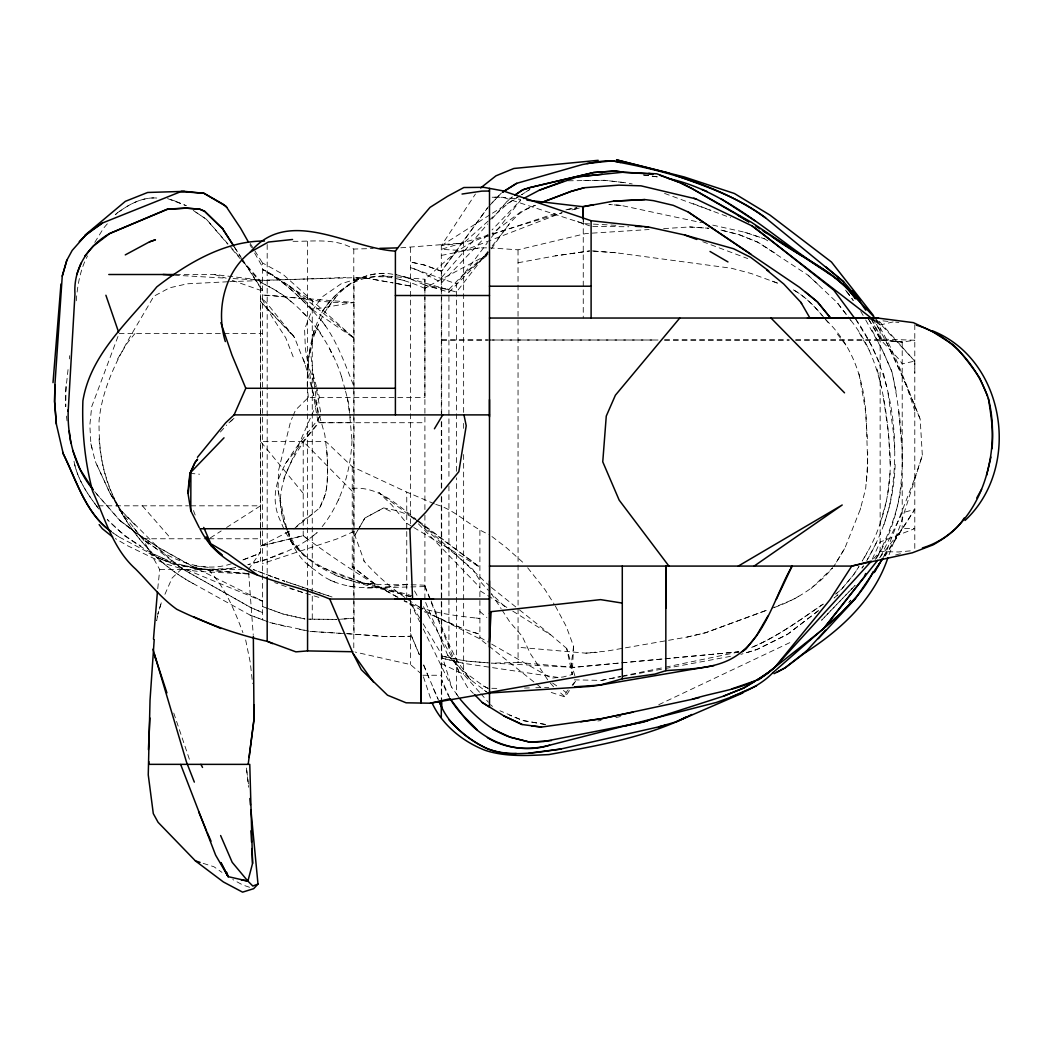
<?xml version="1.0" encoding="UTF-8"?>
<svg xmlns="http://www.w3.org/2000/svg" width="1052" height="1052" viewBox="0 0 1052 1052"><rect width="100%" height="100%" fill="white"/><g stroke="black" fill="none" stroke-linecap="round" stroke-linejoin="round"><path stroke-width="0.75" stroke-dasharray="5 3.75" d="M267.182 621.482L250.1 615.104L193.173 583.558C159.615 565.595 132.486 536.27 116.167 501.975C102.478 477.411 98.664 448.56 99.059 420.826C103.477 374.63 131.592 335.535 153.737 296.309L169.504 287.84L187.269 283.803L228.047 281.752M615.867 225.299L583.255 223.589L583.255 220.552L583.255 318.033M826.004 319.953C853.343 346.213 864.271 380.798 866.204 417.92L867.676 462.841L865.691 488.522L860.299 509.352L844.887 548.105L833.697 566.647L844.887 548.105M895.147 464.471C894.318 497.846 884.43 530.826 867.4 559.519M424.903 286.67L424.903 288.761M287.157 530.418L283.593 521.266L278.057 490.219L278.491 470.783L290.536 421.707L292.417 417.328M850.884 320.479C880.3 356.93 886.218 404.468 889.847 449.559C892.556 488.509 883.101 527.999 862.206 561.084L867.663 551.472M351.986 440.617C350.697 471.125 341.243 502.698 322.057 526.776M555.364 606.031L566.252 626.453L573.577 646.283L572.235 674.516L563.188 676.975L551.327 678.172L489.706 642.996M66.013 386.347L65.75 406.651L65.553 392.475L68.327 366.977M307.565 374.696L309.249 353.814M866.388 481.632L867.584 469.6L867.69 451.965M157.747 588.699L159.72 569.579L142.651 538.769L116.338 505.815M901.498 483.973C898.71 510.154 888.427 534.981 876.526 558.217C911.453 501.935 904.641 433.398 891.964 371.737L882.128 349.514L863.929 316.784M392.896 274.309C364.61 268.76 338.744 287.827 323.411 309.906L322.57 311.011C310.222 333.997 306.816 360.797 307.302 386.584M887.625 494.966L890.018 473.334M69.3 358.903L69.695 355.681M76.27 300.793C77.453 285.368 80.149 269.707 87.526 255.938M573.577 646.283L571.091 665.969L572.235 674.516L566.686 648.453L574.852 675.7M313.785 330.63L310.524 352.065L318.993 422.72C294.481 450.979 267.326 491.613 287.433 529.643M568.106 689.967L566.081 692.4L565.161 696.989L548.631 691.585M886.376 501.252L879.262 526.197M309.249 353.801C316.363 316.784 342.689 272.152 385.466 273.467M860.286 509.352L860.668 507.932M884.022 524.698L889.44 506.341C901.945 442.511 893.227 370.62 854.211 317.033M875.764 319.769L888.572 343.215L897.803 363.216L920.171 419.038L922.341 455.371L900.025 525.947L888.493 556.192M914.859 478.055L922.341 455.371M883.075 557.639L885.574 553.405L914.793 478.265M117.969 336.469L91.695 406.716L89.841 425.166L90.88 443.734L95.324 461.578L109.947 493.191L125.648 519.675M314.18 334.628L318.401 324.41M886.507 551.077L883.286 557.218M338.349 500.226L339.231 498.122M293.889 528.946L319.506 508.037L326.37 491.876L327.553 473.965L327.211 455.24L324.858 434.976L305.396 365.202L294.507 337.468L266.84 303.239L260.515 296.888M319.506 508.037C330.42 489.693 327.514 467.785 326.646 447.402M293.048 415.869L295.546 410.043L308.354 397.419L424.903 397.419L424.903 285.092L405.309 276.821L395.881 274.638L456.476 292.114L488.22 251.086M419.524 607.135C399.208 594.564 380.311 579.468 364.413 561.597L354.879 535.337L364.873 518.044L383.546 507.945C395.67 510.036 408.82 513.284 418.236 521.634M164.927 594.301L172.094 578.021L181.023 569.579M283.685 478.844L310.984 416.658M311.642 415.185L319.44 397.419L316.823 387.978M321.794 312.733L323.424 309.906C333.773 294.639 348.291 282.357 366.49 277.938C386.636 273.993 406.624 280.332 424.877 288.419L424.903 279.267C444.536 262.921 462.696 242.078 488.536 236.108M320.268 416.211C298.544 446.692 260.146 481.527 281.318 522.752C288.182 541.346 302.384 556.113 319.045 566.436C346.831 583.584 380.114 587.253 410.74 596.892M872.266 559.204L880.143 542.03L914.793 528.63L902.208 528.525M354.866 535.323L364.873 518.057L383.546 507.958L392.606 512.337M880.406 556.981L902.208 512.824L914.793 509.392L885.192 555.995M876.29 542.977L866.664 560.926M94.759 242.42L103.609 228.126L108.908 222.025M117.548 359.061L127.253 343.07L134.88 333.602M875.159 559.506L880.143 551.511L880.143 324.95L875.816 320.124M884.456 555.956L914.793 509.365M488.154 221.104L463.643 242.986L441.301 245.695L475.425 194.028M569.408 690.546L565.161 696.989L558.217 690.875M572.814 685.391L576.22 680.249L572.157 685.102M248.404 569.579L260.515 552.09L258.161 554.01L241.473 560.492L258.174 554.01L260.515 552.09M491.35 248.851C503.592 232.268 514.139 211.334 535.35 205.298L520.924 211.754L492.112 233.36M285.25 463.603L318.151 422.72M441.695 413.712L441.695 271.192L487.418 208.112M488.378 206.744L441.301 271.311L424.245 264.986L410.49 262.001L424.245 264.986L441.695 271.219M328.04 307.841L335.575 297.571M456.476 471.283L456.476 283.882L487.523 242.552M491.402 237.384L520.753 200.011L492.047 229.915M492.191 245.944L508.984 224.641M879.498 557.902L902.208 528.577L902.208 342.018L914.793 340.243L880.156 339.046L868.623 319.256M848.727 602.664L850.844 600.166L848.727 602.691M441.695 277.399L487.602 223.971M491.902 219.026L506.827 201.629L512.298 196.895L506.854 201.629M220.407 432.017L226.719 425.021M873.568 558.757L880.143 551.511L898.395 551.984L912.873 550.617M854.96 585.543L821.586 620.246L855.066 585.399M489.469 205.64L501.475 192.924L491.652 203.286M487.576 234.609L441.695 282.725L417.315 269.904L410.49 267.642L456.476 283.895M448.928 289.392L462.315 275.519L488.312 252.572L448.928 292.193L424.903 285.092L448.928 289.353L448.928 479.962M296.217 526.789L303.213 520.306L311.721 514.652M228.955 422.865L234.714 417.683L227.784 423.89M489.377 220.013L507.774 203.601L520.161 195.659M462.315 275.519L488.167 254.637M811.079 588.541L832.658 567.791C816.931 586.95 795.43 600.468 772.023 608.253M835.761 594.025L841.547 589.173L853.777 574.537L859.011 566.476L853.764 574.537L841.547 589.173L835.775 594.038M818.338 610.725L787.304 634.487L757.059 649.452L745.211 653.174M818.324 610.739L787.304 634.474L757.046 649.439L740.858 654.357M313.693 535.297L317.191 532.588C297.624 549.289 272.547 558.191 247.877 564.674L265.604 559.769L282.501 552.747M823.137 604.137C799.862 620.009 776.849 637.275 750.576 647.848C776.863 637.288 799.836 619.97 823.151 604.164M210.321 537.914L221.17 530.971M226.588 527.499L260.501 505.815L189.965 505.815M441.301 245.695L491.087 214.069M492.467 213.201L520.135 195.633M798.678 596.26L793.813 599.219L772.01 608.266M488.023 254.452L424.903 287.998L427.796 286.828L448.928 289.353M397.248 597.141C364.557 578.824 333.274 558.099 303.213 535.744L260.515 546.067L292.43 529.695M658.762 704.708L792.879 641.181M354.037 531.431L337.153 538.874L262.474 563.583M490.942 240.145L463.643 250.652L441.301 249.324L562.189 212.714L492.454 239.567M518.031 262.763L555.417 255.873L589.699 250.941L555.417 255.86M492.56 234.32L558.283 212.412M565.923 209.861L576.549 207.757M579.284 208.033L571.341 210.058L578.495 208.23M895.607 554.969L901.866 553.378M260.515 546.067L303.213 535.718L307.907 539.255M489.246 247.838L518.031 249.811L585.977 233.518L649.084 229.533M893.109 321.912L880.156 324.976L873.712 319.953M687.022 637.091L705.603 632.739L767.46 609.95L705.603 632.725L687.022 637.091L606.938 651.057L585.911 653.16L518.071 647.269M615.972 717.569L620.443 716.53M574.326 679.855L601.415 680.394L620.614 676.423M622.219 676.094L663.825 667.481M665.429 667.152L739.056 651.924M441.301 255.426L479.41 247.864M472.9 249.114L479.396 247.864L487.602 247.838M601.415 680.394L620.601 676.817M622.192 676.528L663.746 668.783M665.351 668.48L732.481 655.975M567.173 209.453L577.088 207.731M231.361 563.793C199.801 574.3 167.15 557.823 142.651 538.769L207.415 538.769M312.26 593.197L312.26 301.003L262.474 269.286C281.831 279.188 299.255 291.956 312.26 309.577L354.024 302.437L262.474 295.086C293.219 295.888 323.056 304.133 354.024 302.437M400.773 247.799L463.643 242.946L463.643 413.541M597.838 720.962L601.047 720.541M233.123 278.57L262.474 280.266L354.037 277.689L367.819 278.359L393.106 282.909L367.832 278.385L353.788 277.715M424.903 509.549L424.903 279.267L382.599 275.782L358.64 278.346L341.164 283.777L322.372 296.782L311.247 311.971L304.593 329.289L305.382 348.87L318.138 422.72L424.903 422.72M287.748 531.944C292.364 547.408 301.24 561.807 315.324 570.237C341.413 593.486 378.957 588.397 410.49 583.781M293.021 241.289C313.43 241.605 335.457 237.818 353.788 249.048L373.223 248.535M665.206 658.736L738.675 651.832M665.193 658.736L738.649 651.819M341.321 619.155L354.037 618.182L338.139 619.391M585.911 653.121L597.207 652.398M663.641 228.613L689.533 226.969L708.824 228.258L689.468 226.93M229.678 281.673L345.963 277.491M518.031 662.431L491.534 663.128L573.774 667.349L663.562 658.894L573.774 667.31L518.071 662.444L518.031 249.811M568.29 180.799L604.65 180.313L626.242 182.838L604.637 180.326L583.544 180.379M367.201 588.002L424.903 586.582M524.488 688.034L529.353 687.916M535.823 687.758L548.75 687.456M492.178 197.237L502.803 197.289L520.503 199.38M175.421 274.506L214.424 274.506L262.474 280.266M119.126 333.602L262.474 333.602M441.695 340.006L490.863 340.006M492.494 340.006L658.052 340.006M664.562 340.006L789.184 340.006M795.667 340.006L882.352 340.006L871.595 319.177M441.695 340.02L487.589 340.02M489.219 340.02L658.052 340.02M664.562 340.02L789.184 340.02M795.667 340.02L882.326 340.02L902.208 342.018L880.879 340.02L899.223 359.534L902.208 363.86L914.793 361.086L914.793 373.026M318.98 422.733L349.948 422.72M98.125 505.815L188.426 505.815M208.953 538.769L260.515 538.769L260.488 282.383L241.434 260.133M159.72 569.579L241.684 569.579M422.917 675.252L441.301 675.252M592.749 226.364L628.807 226.785M309.775 619.168L336.561 619.404L308.197 619.155M494.861 197.171L502.803 197.289L583.255 223.589M491.797 688.297L499.174 688.402M424.903 585.254C394.671 583.321 362.545 588.462 334.339 574.642M352.249 488.43C378.141 485.998 396.985 504.592 415.895 519.004M269.707 622.508L309.972 631.397L345.74 633.58M347.344 633.646L386.636 636.67L410.49 636.276L386.636 636.631L344.188 633.514M249.653 574.09L198.381 571.446L184.495 569.605L163.941 563.293L127.542 545.738L115.378 538.585M174.448 275.177L226.614 278.188M361.546 583.189L377.326 584.136M309.985 631.397L340.901 633.409M615.933 252.756L591.04 250.876L615.933 252.756L731.534 268.273L751.141 273.494L779.085 283.711L770.879 280.608M466.562 661.09L488.417 662.865L466.575 661.103L441.301 656.014L461.197 660.169M880.971 340.02L902.208 342.018M189.925 473.321L199.538 474.228M621.074 205.416L608.911 204.509L621.048 205.39L701.605 222.682M870.293 319.611L876.632 320.242M882.983 320.873L889.321 321.504M895.673 322.136L898.842 322.451M194.659 565.871L209.742 567.501M476.069 618.024L479.896 618.484C454.162 615.538 427.599 612.882 404.31 600.653M643.574 174.974L659.433 177.157M643.522 174.948L659.367 177.144M382.599 275.782L391.765 277.084M558.086 677.435L463.866 663.378L441.301 658.026L463.643 663.312M545.317 724.433L522.949 720.567L499.95 710.771M545.317 724.473L522.976 720.541L509.576 715.215M349.027 586.135L353.788 587.016M299.294 629.32L304.804 630.385M629.267 183.377L632.199 183.955M285.644 626.44L269.891 622.56M712.756 225.128L744.737 232.242L764.594 238.817L768.144 241.066M304.843 618.944L283.12 614.052L262.474 606.557L283.12 614.052L304.856 618.984M421.668 674.187L410.49 664.562L355.3 652.095M399.694 279.477L405.086 280.739M183.364 565.397L205.442 569.342L230.664 568.527L235.556 567.488L230.664 568.514C184.402 574.8 138.838 551.827 107.238 519.438L124.701 535.941L140.955 546.067M302.687 592.486L274.677 582.571M412.818 596.063C370.238 582.913 318.638 578.153 289.642 539.689L303.989 555.022M318.874 597.378L289.944 588.555M472.913 632.199L479.896 634.225C459.224 628.189 439.197 619.339 420.879 608.003M410.859 596.629L362.493 582.584L321.715 567.33M214.424 274.506L226.141 278.188M203.154 863.35L213.924 866.743L221.946 872.358M744.724 232.268L764.567 238.83M249.574 887.283L242.749 884.969L232.794 879.538M274.243 577.548L284.895 581.256L253.177 569.54L272.705 577.009M577.39 221.525L589.58 225.812M232.19 280.332L262.474 291.01L241.618 258.424M664.535 193.397L730.561 217.725M702.762 241.697L747.722 258.582M250.113 615.104L268.26 621.929M330.157 580.257L335.233 582.15M693.215 203.707L710.968 210.361M148.858 553.115C179.327 570.618 215.818 570.513 249.719 573.735L199.564 569.093L181.181 565.582L162.034 559.546L118.744 536.809L112.617 532.628L118.758 536.796M162.021 559.546L262.474 601.1L189.189 564.753L158.155 547.264L136.247 533.035L119.139 519.741L94.233 491.152L120.204 520.753L182.062 568.737L250.718 607.504L262.474 612.58L250.705 607.491L182.062 568.711L164.993 554.457L121.217 510.693L109.947 493.191L95.337 461.539M434.318 503.803L406.756 492.086L406.743 529.853M435.765 504.421C456.147 510.01 470.099 527.026 489.364 534.561M424.258 611.685L464.077 629.149M258.871 599.495L262.474 601.1M303.213 493.335L260.515 441.445L325.791 441.459L352.236 466.693L406.743 492.099M441.301 663.523L463.643 674.332L479.778 692.518M435.581 616.472L479.896 638.893L487.602 645.034M488.391 688.495L483.46 685.957L463.274 671.11L447.665 655.186L424.903 600.705L424.903 514.822M159.47 556.6L168.333 561.097M483.447 685.996L488.286 688.468M421.563 610.292L404.034 600.942M198.17 569.461L158.155 547.25L136.234 533.022L120.204 520.753M312.26 309.577L354.024 338.152L282.883 274.23L262.474 262.921L262.448 619.667M385.966 590.724L398.116 597.352M479.896 637.394L488.299 642.18M193.173 583.544C140.495 554.956 102.662 498.766 99.046 438.526M388.07 591.947L389.095 592.565M317.888 565.739L319.032 566.436M406.756 523.304L412.384 526.684M413.791 527.525L479.896 567.225L417.21 519.99M480.291 590.935L507.274 607.688M512.745 611.094L551.301 635.277L566.686 648.453M774.956 253.032L757.756 242.17L738.977 234.596L719.989 229.823L738.964 234.622L757.756 242.17L808.094 275.216L837.063 302.489L847.333 315.784L837.063 302.489M552.602 683.024L557.994 686.772M563.385 690.52L566.081 692.4M447.665 655.146L470.717 679.868L486.484 691.835M484.433 690.362L488.549 693.321M415.606 519.701L378.865 492.546L391.738 504.986L406.743 523.304M416.908 520.674L479.896 567.238M491.942 536.546L506.13 547.434L524.619 563.925M307.565 564.24L314.324 569.474M490.1 586.451C466.825 565.134 444.299 542.608 419.446 522.673M491.376 587.463L518.149 608.832M519.425 609.844L551.301 635.277M488.891 646.046L535.139 682.932M536.428 683.958L541.556 688.061M289.208 285.644L354.037 338.139M424.666 528.656L472.874 569.382L481.185 582.545L488.352 590.396M479.896 611.501L486.852 617.537M553.589 686.798L548.592 681.038M341.479 376.432C328.434 335.89 299.465 300.28 260.515 282.357L260.515 561.242M291.167 301.858C282.922 293.902 272.692 288.38 262.474 283.369L229.099 245.221M490.534 704.669L492.494 706.444M148.582 544.173L141.954 538.111L133.854 528.012M808.094 275.216L819.35 285.684M302.358 312.299L307 316.665M504.631 606.504L491.429 593.762L501.081 608.582M312.26 310.195C297.085 294.994 281.752 279.372 262.474 269.365C286.144 282.199 304.988 302.042 322.688 321.965C337.219 341.321 345.122 364.387 354.037 386.61M352.236 491.218L303.213 441.459L303.213 529.906M424.903 586.556L459.514 673.596L467.469 687.364L473.321 693.386M293.797 336.035L260.515 301.49L294.494 337.468M411.608 516.782L413.883 519.136M418.433 523.857L479.896 587.503M135.024 525.001L121.217 510.667L109.96 493.178M876.263 319.413L914.74 361.125L879.17 321.189M363.558 560.65L364.413 561.597M467.614 676.37L470.717 679.868L457.094 660.893L448.547 643.456M480.856 693.728L488.391 702.236M228.021 243.998L206.494 219.381L193.016 210.255L206.481 219.355L227.666 244.077M824.15 317.743C815.011 306.908 805.188 296.099 792.511 289.379C804.175 295.678 813.683 305.317 822.112 315.416M142.375 505.815L171.081 538.769M208.401 569.579C225.128 587.279 234.451 610.16 242.92 632.66M231.9 249.008L240.369 258.897M825.176 318.927L829.331 324.055M527.683 567.778L545.002 589.633L554.496 604.663M304.528 556.021L292.548 540.82L288.077 531.05M837.418 334.194L847.583 347.265M848.28 316.994L850.897 320.479M95.522 504.487C85.751 491.573 76.901 477.292 73.969 461.118C77.283 479.62 88.434 495.334 99.519 510.01M547.697 679.802L530.484 653.857L522.16 636.223L509.865 622.061L501.962 609.936M96.495 505.815L98.77 508.984M459.119 697.726L456.476 693.991L456.476 477.845M423.272 629.004L451.676 687.18L457.225 695.043M872.66 318.953C893.201 349.777 905.811 385.111 920.171 419.038M322.688 321.965L326.054 326.87M855.933 319.584L870.964 344.306L879.406 362.677M317.822 328.934L323.043 336.824M234.188 246.628L241.263 257.556M242.144 258.923L262.474 290.352M234.662 247.562L240.737 257.069M250.218 243.459L262.474 262.921M419.761 618.168L410.49 602.835L419.722 621.732M423.141 623.757L441.695 654.436L451.702 687.18M860.733 311.405L863.153 315.416M868.61 319.111L880.971 340.006M876.382 324.318L878.972 328.75M859.182 332.695L869.36 350.408M249.955 244.761L251.52 247.536M254.65 253.072L262.474 266.892M414.527 590.935L417.749 596.655M423.404 606.649L456.476 665.219L459.553 673.635M261.895 298.702L271.876 316.626L285.671 337.666L294.165 359.337M455.398 657.75L457.094 660.893M872.003 330.157L883.259 351.789L891.925 371.737L896.343 392.475M449.638 697.621L441.695 679.829A90.788 90.788 0 0 0 448.783 696.319M886.415 342.11L906.324 385.15L914.793 410.727M870.872 317.783L880.879 340.006M423.68 665.403L437.961 698.87M433.279 688.442L438.46 700.027M329.342 348.146L333.116 356.681M419.288 654.383L410.49 633.514L419.288 654.778M423.693 664.825L429.966 680.618M424.903 585.938L430.505 599.561M431.123 601.073L448.547 643.443M193.463 510.549L195.172 515.046M287.735 531.155L293.679 547.198M309.735 369.686L315.574 386.728M173.751 713.072L190.583 762.792M423.43 676.791L431.544 701.329M303.331 358.877L305.396 365.202M312.917 373.828L316.389 386.4M341.492 376.432L345.135 389.7M345.543 391.173L348.646 403.258L351.999 440.604M286.67 528.262L278.057 490.206M308.368 397.419L307.355 388.096M877.092 369.147L881.668 387.846M90.88 443.72L91.997 448.323M883.456 373.289L886.718 386.926M347.16 397.064L350.29 417.697M245.655 639.958L250.284 662.55L252.559 683.458M859.024 373.815L865.217 408.689L867.413 438.71M316.415 389.858L320.926 413.318M888.019 393.053L893.556 433.503L894.752 453.017M883.483 398.379L888.467 432.78L890.242 465.694M66.46 416.079L67.039 420.853M898.671 411.49L901.617 445.509M248.456 783.99L246.352 767.342L248.509 787.225M248.627 572.827L253.23 634.619M902.064 453.859L902.537 466.444M914.793 324.66L914.793 550.078M479.896 530.51L479.896 638.893M463.643 423.377L463.643 429.15M463.643 454.53L463.643 674.332M448.928 485.892L448.928 648.44M441.695 421.891L441.695 489.404M441.695 497.228L441.695 699.067M441.301 244.945L441.301 413.594M441.301 421.668L441.301 489.837M441.301 496.268L441.301 701.197M410.49 247.549L410.477 525.658M410.49 600.271L410.49 664.562M406.756 531.497L406.743 601.968M354.037 277.689L354.037 633.909M353.788 249.048L353.788 651.74M352.249 466.693L352.249 569.737M312.26 596.247L312.26 619.22M307.565 241.289L307.565 386.176M307.565 387.767L307.565 412.45M307.565 413.909L307.565 589.856M303.213 531.234L303.213 535.757M267.182 244.511L267.182 575.602M157.524 615.933L156.682 620.693L157.524 615.933M161.272 602.822L157.8 614.342L161.272 602.822M863.771 565.647L861.904 568.093L863.797 565.621M117.456 212.754L115.26 214.713C127.042 205.285 141.428 196.842 157.103 198.052C142.362 196.79 128.988 204.522 117.456 212.78M837.865 594.88L834.078 597.983L837.879 594.867M529.813 189.478L521.542 194.778L529.813 189.478M410.477 286.012L394.684 283.185L410.49 286.039M175.211 201.064L167.215 198.447L186.27 205.692L175.211 201.064M332.051 596.997L286.407 581.769L332.011 597.01M375.156 584.162L352.249 566.568L375.156 584.162M848.74 293.929L844.822 289.339L853.277 300.504L848.74 293.929"/><path stroke-width="1.5" d="M583.255 206.928L583.255 219.04L583.255 206.744L613.513 201.142L644.889 199.591L653.463 200.656L673.319 205.364L688.232 212.004L799.415 287.249L817.496 301.963L830.593 318.046L817.496 301.963L805.056 291.614M665.837 608.214L665.837 566.094L665.837 670.676L654.909 674.095L622.284 678.816L599.969 685.102L589.146 686.496L489.496 693.018L430.307 703.209L406.098 702.802L387.517 695.201L361.296 669.703L353.038 653.476L329.736 599.035C285.539 580.139 223.931 577.285 199.959 528.735L409.872 528.735L425.705 512.337L458.856 471.651L466.22 425.744L463.958 414.882M199.236 527.617L190.793 510.72L190.899 472.203L224.01 437.829M489.496 647.19L489.496 580.862M248.18 764.344L253.874 720.226L253.953 704.774M489.496 416.934L489.496 399.576M254.005 719.042L253.348 636.25M72.759 450.414L80.07 469.323L93.26 489.93C75.06 468.114 67.486 439.381 68.183 411.319L74.968 293.902C73.259 268.681 88.092 245.537 109.724 233.505L166.847 209.348L186.217 208.125L199.749 209.177L204.653 211.268L222.498 228.547L233.307 245.261M66.815 260.252L62.252 276.097L54.914 384.677L54.599 401.548L56.335 423.995L63.278 453.899C76.651 480.948 85.777 513.534 111.288 531.681C85.764 513.521 76.651 480.935 63.291 453.872L62.831 452.321M54.914 384.677L54.572 401.535L56.348 423.995M250.915 809.816L257.99 884.061L253.663 888.677L242.591 892.149L223.379 881.957L195.462 860.931L158.089 822.309L153.29 813.591L148.253 774.851L150.028 700.159L154.21 639.603M148.845 761.661L148.726 764.344L249.771 764.37L252.572 863.376L247.891 881.116L252.822 886.034L257.99 884.061M148.424 749.629L149.871 717.951M489.496 641.588L491.087 611.659L600.56 599.627L622.284 603.085M153.474 639.156L157.419 591.895M922.42 547.934C980.254 530.51 1001.925 453.991 988.735 399.97C977.768 365.991 951.31 335.167 916.292 325.147M991.997 448.717C993.732 431.885 990.984 414.988 988.407 398.379M53.008 382.639L60.963 283.974M225.325 341.558C215.805 310.669 224.102 272.652 250.284 252.125C288.642 205.916 348.146 248.075 395.394 251.126L415.724 224.221L430.031 207.375L447.468 196.343L463.853 187.519L483.867 187.348L503.08 190.885L591.106 220.71L648.479 227.008L684.721 235.004L733.599 248.745L750.563 257.28L768.788 270.982M190.793 510.72L187.848 492.375L189.925 473.321M188.019 490.982L188.269 493.388L190.188 473.019L195.001 462.472L197.487 459.329L195.001 462.472L190.188 472.992M249.087 757.479L253.887 720.226M62.252 276.097L66.828 260.252L72.18 250.429L85.896 234.925L93.404 229.073L102.504 222.985L181.062 191.543L203.983 193.292L225.983 206.258L240.566 228.166L248.39 241.999M990.918 457.094L986.579 475.333M76.638 274.769L81.057 263.131M887.941 557.652C874.054 599.193 841.219 629.49 805.332 652.621M197.447 457.291L225.667 422.799L234.096 414.882L245.8 388.293L231.94 355.024L220.854 322.648M864.389 576.391L865.704 573.524M776.258 599.482L792.103 566.094C773.72 597.786 764.988 641.602 729.733 659.657C709.876 669.414 687.364 668.822 665.837 670.676M873.134 571.709C865.349 588.16 852.791 601.797 839.812 614.329L772.996 672.583M863.823 577.43L823.269 629.03L767.868 672.833L757.65 679.631M976.782 497.938L981.555 489.43M767.881 616.091L756.585 635.526L746.118 648.9L742.357 651.648M877.223 567.528L879.498 563.662M881.024 561.084L882.536 558.507M880.563 561.86L874.133 572.551L876.447 568.777M434.423 428.795L442.76 414.882M882.759 558.691L856.815 596.563L840.561 613.632L825.833 626.624M964.211 518.031C956.926 529.958 944.933 538.072 933.045 544.883L912.347 552.8L851.712 566.081L489.496 566.094M877.526 560.44L823.295 629.004M732.008 688.823L759.202 679.421L774.772 667.415L829.87 599.89L851.752 566.094L870.53 561.321M965.026 520.451C1021.834 467.667 1005.765 359.876 932.427 330.815M489.496 613.566L491.087 611.659M679.763 318.046L615.394 395.223L606.268 416.079L602.757 461.828L619.181 500.147L668.914 566.081M774.075 673.674L785.081 667.875L804.714 653.029L825.544 630.161M84.647 256.241L93.339 246.05L109.75 233.491L168.057 209.032L186.217 208.138L199.749 209.19L204.653 211.294L222.708 228.876M774.772 667.389L871.372 561.163M818.324 638.695L855.697 598.364M807.081 650.583L785.081 667.836L776.955 672.175M79.255 241.631L85.896 234.938L102.504 222.985M85.015 235.148L125.346 201.34L147.648 192.477L184.429 191.359L203.983 193.305L223.392 204.364L226.745 207.297M477.253 729.904L462.393 714.873L450.348 699.015A90.788 90.788 0 0 0 462.393 714.873C482.276 741.423 517.347 755.389 549.552 745.224L716.438 702.42C736.558 695.083 757.729 688.534 772.97 672.583M480.672 187.927L495.965 175.829L513.863 168.478L598.193 160.312M773.562 668.336C751.772 689.086 719.542 690.349 692.203 699.291L601.981 718.634L541.517 727.063L522.094 724.512L503.961 715.965L482.355 702.539M767.842 672.793L757.677 679.605M754.139 566.081L842.205 504.999L738.28 566.081M502.724 192.069L516.637 183.35L582.466 164.52C594.88 162.403 607.99 158.747 620.404 162.521C671.137 172.239 723.171 187.414 765.58 217.869M502.724 192.082L516.663 183.35M754.915 681.275L743.83 687.969L723.421 696.187L642.562 722.251L543.529 741.568L529.958 742.173L510.259 737.215C489.916 730.114 473.624 715.215 460 698.962M754.863 681.302L743.711 688.021L723.434 696.174M250.284 252.125L268.378 242.052L292.561 239.475M125.267 254.9L149.502 241.842L155.42 239.79L149.502 241.855M756.506 685.799L730.943 697.121M523.62 198.499L539.334 190.215L563.228 181.286M691.808 714.492C647.611 737.281 597.391 745.71 548.894 754.573C527.723 755.599 505.696 757.085 485.274 750.365C462.709 741.607 442.208 724.999 432.043 702.867M441.695 707.22C450.44 726.038 468.074 738.82 486.024 748.209C509.444 757.703 535.678 752.509 559.874 749.221L658.697 726.879L676.16 721.83L686.404 716.833M742.896 692.939L676.16 721.83M539.347 190.175L577.574 176.828L622.639 172.265L656.869 173.817L679.921 182.575L691.914 188.505L751.509 222.353L838.51 280.042L848.714 289.971L855.605 298.768C835.183 269.943 799.612 257.477 772.168 236.687M584.281 187.677L571.275 191.293L541.109 202.734L571.275 191.332L584.294 187.703L618.918 185.139L640.984 185.836L695.793 198.854L751.996 225.864L762.897 233.965L833.749 290.076L854.5 318.033L489.496 318.046M647.703 720.83L625.072 726.011M658.697 726.866L667.178 724.71M692.19 699.304L699.278 697.581M430.307 703.209L450.23 698.725M561.229 748.971L529.024 753.166M633.317 712.072L602.007 718.595L580.77 721.777M582.808 206.626L593.749 204.64M714.032 665.614L599.995 685.102L574.602 686.838M489.496 692.413L622.284 668.967M549.565 745.211C528.722 750.773 505.999 749.208 487.405 737.61M586.924 163.507L612.501 160.785L620.417 162.534M462.038 194.041L481.882 191.109L489.496 191.03M551.406 740.582L529.971 742.199L510.233 737.176L492.599 729.089M577.574 176.828L602.296 174.264M352.196 651.727L307.565 650.912L295.888 651.859L267.182 641.286L272.56 643.627M613.513 201.142L644.889 199.591M181.075 191.53L184.429 191.372M379.706 248.364L397.524 247.891M264.473 241.026C224.891 240.816 187.059 263.447 156.774 286.907C128.489 321.899 90.498 354.051 82.898 400.851C81.819 431.359 84.91 461.789 92.629 491.363C105.055 518.202 112.814 548.776 135.721 569.145C149.187 582.716 161.061 598.075 176.736 609.266C205.679 623.284 235.74 634.317 267.182 641.312L267.182 576.983M395.026 599.035L433.542 599.048M108.79 274.506L174.211 274.506M489.509 286.21L591.106 286.21M395.394 295.507L489.496 295.507M245.8 388.28L395.394 388.28M234.096 414.882L489.496 414.896M329.723 599.035L489.456 599.048M807.436 318.046L878.657 318.164L913.386 322.648L932.743 331.761L953.086 344.675L958.306 349.829A300.662 300.662 0 0 1 979.793 378.168L987.657 396.144M854.434 318.046L878.657 318.164M645.192 226.969L648.479 227.008L645.218 226.837M516.295 753.456C489.417 755.638 466.154 738.583 448.928 719.752M622.652 172.252L653.082 174.119L648.821 173.37M635.434 226.325L641.957 226.667M163.034 274.506L172.817 275.072M531.786 725.959L541.491 727.024M526.934 200.13L583.255 206.744M621.377 171.923L615.025 171.055L593.775 172.502L530.208 187.48L522.739 189.82L514.915 195.12L522.739 189.847L530.195 187.532L593.775 172.502L615.012 171.003L622.929 172.094M180.681 764.515L215.634 855.158L228.139 876.632L247.891 881.116L232.19 862.311L220.618 835.525M241.342 879.853L247.891 881.116M668.888 178.63C729.562 191.78 774.627 239.264 825.675 270.916M675.463 175.408C706.431 186.506 739.148 197.618 765.58 217.882L843.559 281.686L860.536 301.451M669.059 173.093L616.511 159.851L684.365 176.999L734.414 193.502L769.867 215.029L831.461 262.027L873.515 315.626M693.741 198.249L695.806 198.867M195.462 860.931L200.077 862.377M660.169 175.355L679.921 182.575L691.914 188.545L735.782 213.924M684.721 235.004L696.753 239.461M702.092 189.465L707.102 191.53M194.068 616.985L220.841 628.504M503.842 715.873L522.094 724.512M710.021 251.467L727.971 261.935M755.915 226.219L759.978 228.836M764.041 231.453L769.459 234.938M762.319 230.349L766.408 232.992M770.511 235.635L801.94 255.886M721.12 198.789L754.797 220.723M688.232 212.004L751.01 254.255M488.549 693.307L489.496 693.991M257.043 574.747L227.85 553.641L210.821 543.739L203.733 527.433M752.009 225.864L871.135 317.954M826.977 271.889L829.541 273.888M834.749 277.728L845.795 286.801L875.172 318.23M112.669 536.993L102.333 528.696L99.151 524.606M766.698 270.022L783.766 284.014L800.888 302.358L809.659 317.572M825.557 266.616L843.572 281.699M842.534 283.567L859.773 301.543L865.796 310.195M770.998 318.046L844.532 392.83M474.478 694.517L482.355 702.578L489.496 707.089L489.496 188.374M852.225 290.904L858.629 298.715M353.038 653.476L373.315 681.972M222.498 228.547L233.794 246.207M800.888 302.358L801.611 303.502M206.087 536.836L210.926 545.409L221.959 555.009L210.926 545.409L207.152 538.466M200.932 764.37L202.523 767.421M228.139 876.632L220.92 862.627L228.139 876.632L226.824 872.424M439.289 701.842L442.142 708.259M439.105 701.474L441.695 707.26L441.695 700.816M207.139 832.316L211.031 841.192M198.631 811.684L206.521 830.843M194.331 782.109L186.401 761.793L152.974 649.202M118.587 332.077L105.897 295.244M166.926 692.873L154.026 653.529L155.564 658.605M69.222 431.096L70.813 442.971M249.85 798.521L250.455 804.977M250.928 830.817L251.56 842.126M251.915 848.569L252.572 863.376M409.872 528.735L412.568 599.035M622.284 566.094L622.284 678.816M591.106 220.71L591.106 318.046M441.301 702.999L441.301 715.82M441.301 716.307L441.301 717.451M421.168 599.075L421.168 703.052L421.155 599.035M395.394 251.126L395.394 414.882M307.565 590.133L307.565 650.912M68.183 409.715L68.183 411.319M748.827 221.814L737.084 214.726L748.84 221.827"/></g></svg>
